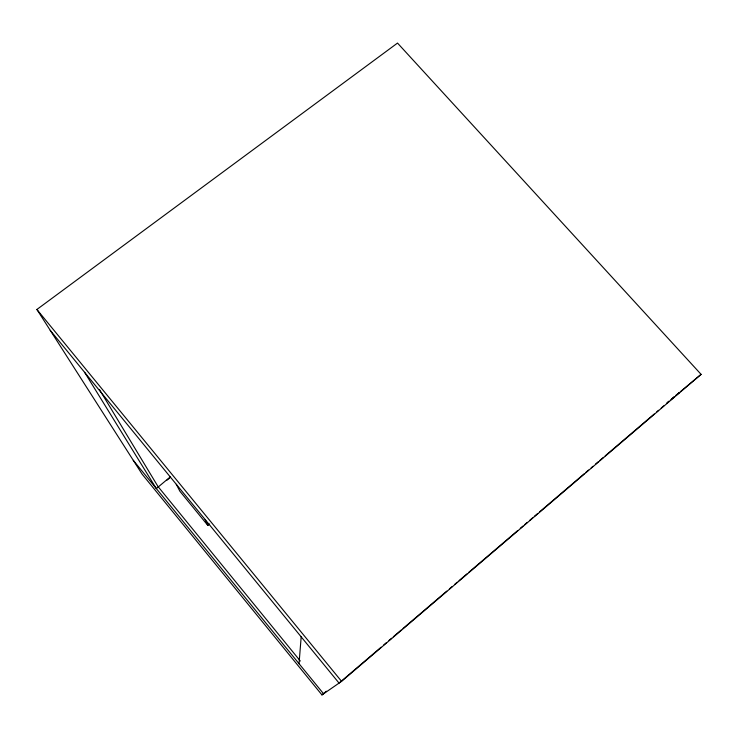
<?xml version="1.0" encoding="UTF-8"?>
<svg xmlns="http://www.w3.org/2000/svg" width="738" height="738" viewBox="0 0 738 738"><rect width="100%" height="100%" fill="white"/><g stroke="black" fill="none" stroke-linecap="round" stroke-linejoin="round"><path stroke-width="1.11" d="M299.038 663.683L301.178 636.848M321.962 694.928L341.583 681.349L701.1 374.36L397.514 43.072L36.9 309.471L142.157 474.211L321.962 694.928L326.334 691.202M381.085 647.217L339.046 683.102L50.23 330.329M383.714 644.966L386.334 642.724M388.963 640.483L391.592 638.241M393.345 636.746L401.223 630.012M402.976 628.518L446.767 591.138M449.396 588.887L452.016 586.645M454.645 584.404L457.274 582.162M459.027 580.668L466.905 573.933M468.658 572.439L517.67 530.594M520.29 528.353L522.91 526.111M524.663 524.626L527.283 522.384M529.912 520.142L532.532 517.901M534.284 516.406L537.781 513.417M539.533 511.923L584.192 473.796M585.935 472.302L588.564 470.06M591.193 467.818L592.946 466.324M595.566 464.082L598.195 461.84M599.948 460.346L603.453 457.348M605.197 455.853L654.2 414.018M656.82 411.776L658.573 410.291M661.193 408.049L663.813 405.808M666.432 403.575L669.052 401.334M670.805 399.839L674.301 396.859M676.045 395.365L679.541 392.385L676.008 395.319M667.198 402.68L668.96 401.204M671.598 399L674.246 396.795M680.418 391.638L701.1 374.36M176.281 484.294L179.869 491.213L207.867 525.438L209.666 523.989M170.496 476.72L156.318 488.574L84.63 372.349M167.056 480.097L169.749 477.984M36.9 309.471L341.583 681.349M300.301 661.017L158.015 486.554L99.492 389.627M133.264 460.291L323.585 693.803M205.146 519.552L207.867 525.438"/></g></svg>
